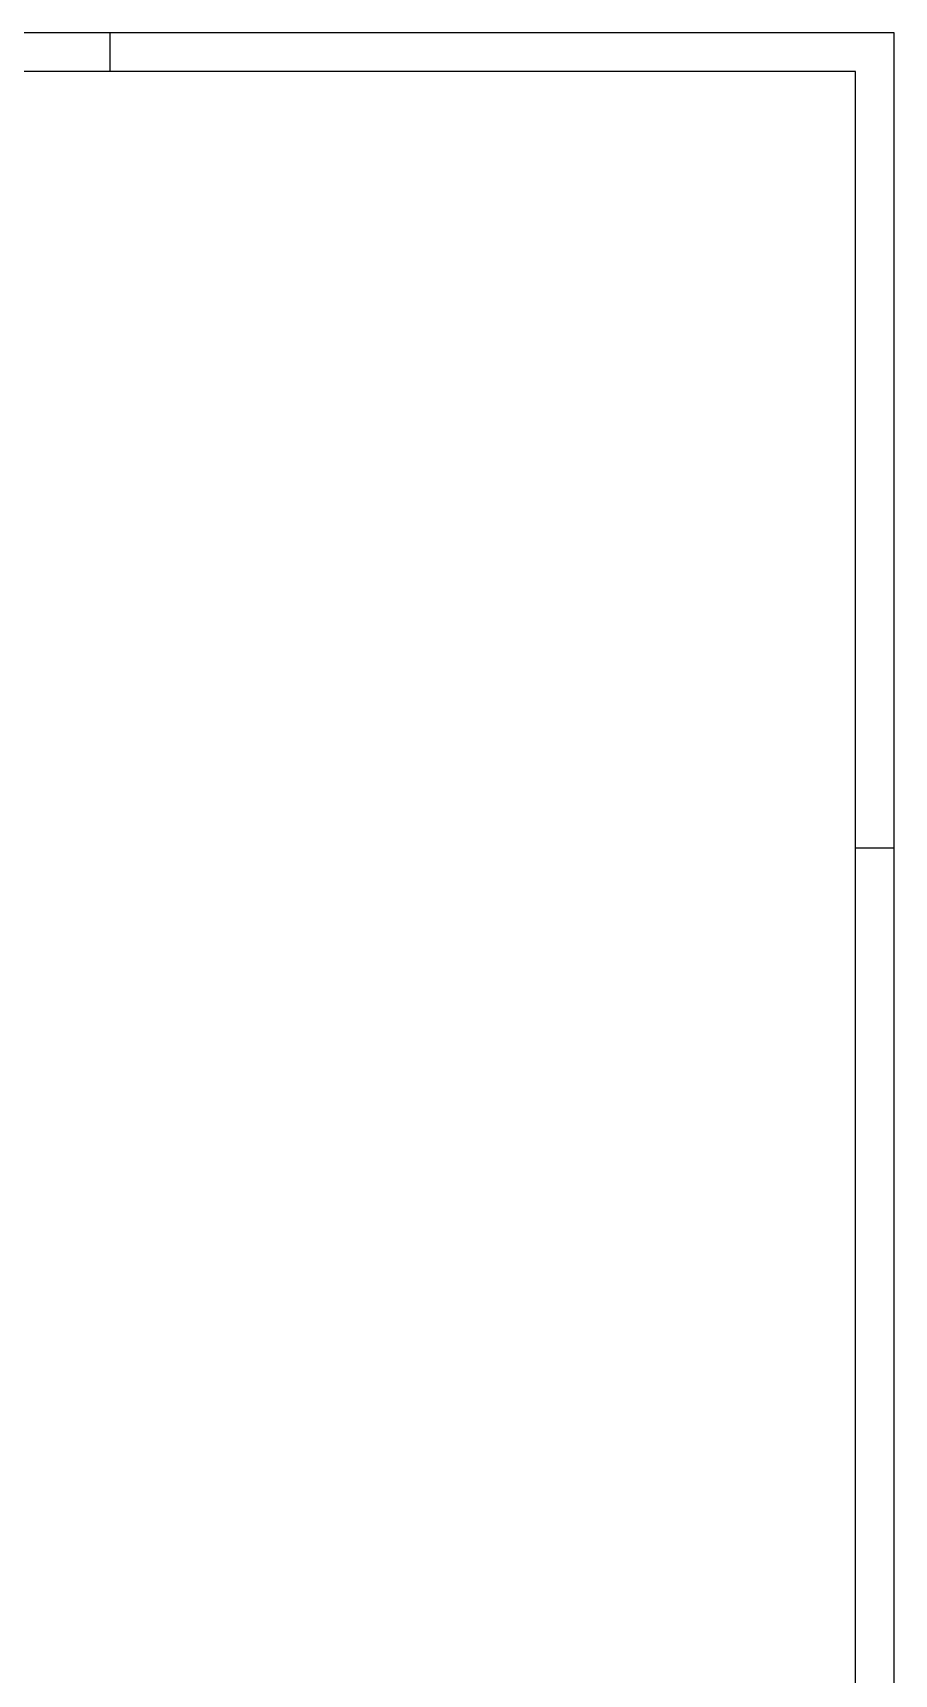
# Model space of a CAD drawing. Header units: metres. Extents: x -999 to 3200, y -1400 to 5056.
# Drawn here: x 1363.74 to 1385.93, y 4635.41 to 4677.69 of the extents above; entities that cross this region are included whole.
import ezdxf

# ---------------------------------------------------------------- set-up
doc = ezdxf.new("R2010")
doc.units = ezdxf.units.M
doc.layers.add('S2MARGF', color=7, linetype='Continuous', true_color=0x000004)
doc.layers.add('S2MARGG', color=7, linetype='Continuous', true_color=0x00000d)

msp = doc.modelspace()

# ---------------------------------------------------------------- linework, layer by layer
at = {"layer": 'S2MARGF', "color": 4}
for p, q in [((1365.732, 4676.687), (1365.732, 4677.687)), ((1384.926, 4656.697), (1385.926, 4656.697))]:
    msp.add_line(p, q, dxfattribs=at)
msp.add_lwpolyline([(1280.526, 4593.587), (1385.926, 4593.587), (1385.926, 4677.687), (1280.526, 4677.687)], close=True, dxfattribs=at)
at = {"layer": 'S2MARGG', "color": 13}
for p, q in [((1384.926, 4676.687), (1283.026, 4676.687)), ((1384.926, 4594.587), (1384.926, 4676.687))]:
    msp.add_line(p, q, dxfattribs=at)

doc.saveas('drawing.dxf')
